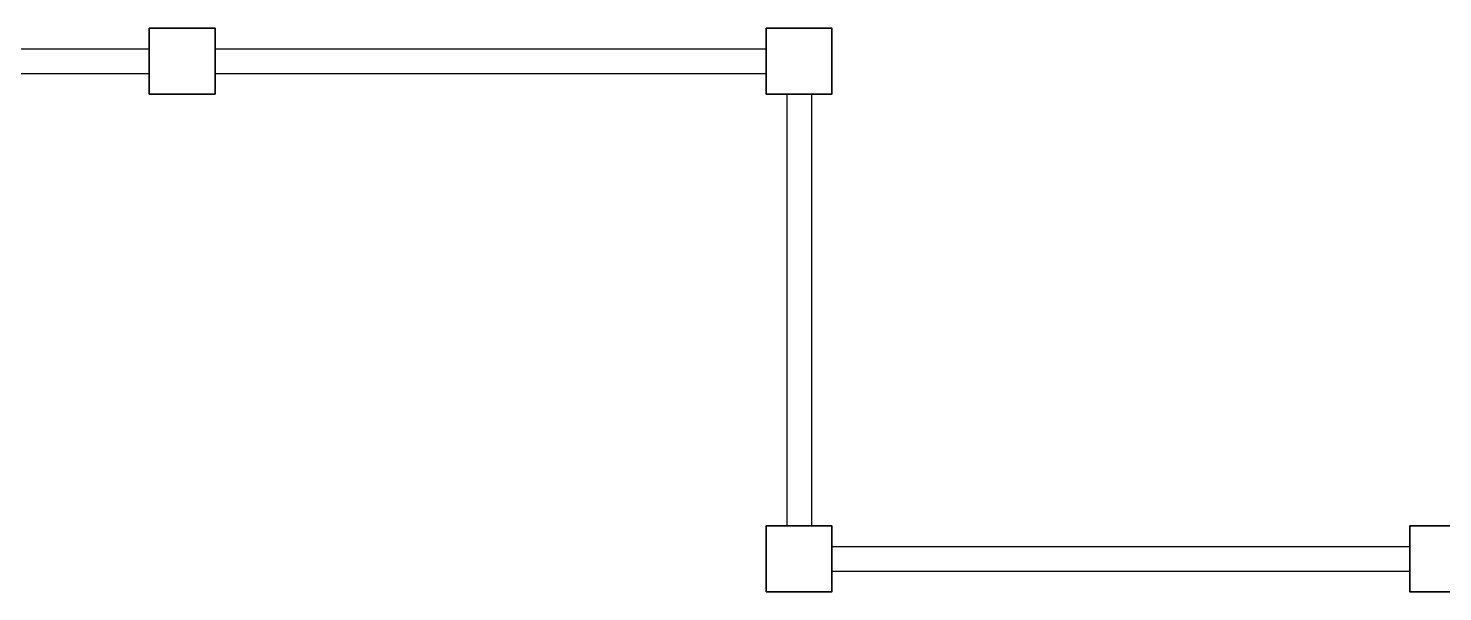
# Model space of a CAD drawing. Header units: millimetres. Extents: x 5 to 430, y 3 to 339.
# Drawn here: x 262.43 to 271.03, y 103.72 to 107.15 of the extents above; entities that cross this region are included whole.
import ezdxf

# ---------------------------------------------------------------- set-up
doc = ezdxf.new("R2010")
doc.units = ezdxf.units.MM
doc.header["$MEASUREMENT"] = 0

msp = doc.modelspace()

# ---------------------------------------------------------------- linework, layer by layer
at = {"color": 8, "lineweight": 25}
for p, q in [((257.5639, 107.02), (263.1639, 107.02)), ((263.5639, 107.02), (266.9139, 107.02)), ((257.5639, 106.87), (263.1639, 106.87)), ((263.5639, 106.87), (266.9139, 106.87)), ((267.0389, 106.745), (267.0389, 104.12)), ((267.1889, 106.745), (267.1889, 104.12)), ((267.3139, 103.995), (270.8264, 103.995)), ((267.3139, 103.845), (270.8264, 103.845))]:
    msp.add_line(p, q, dxfattribs=at)
at = {"color": 8, "lineweight": 35}
for points in [[(263.1639, 107.145), (263.5639, 107.145), (263.5639, 106.745), (263.1639, 106.745)], [(266.9139, 107.145), (267.3139, 107.145), (267.3139, 106.745), (266.9139, 106.745)], [(266.9139, 104.12), (267.3139, 104.12), (267.3139, 103.72), (266.9139, 103.72)], [(270.8264, 104.12), (271.2264, 104.12), (271.2264, 103.72), (270.8264, 103.72)]]:
    msp.add_lwpolyline(points, close=True, dxfattribs=at)

doc.saveas('drawing.dxf')
